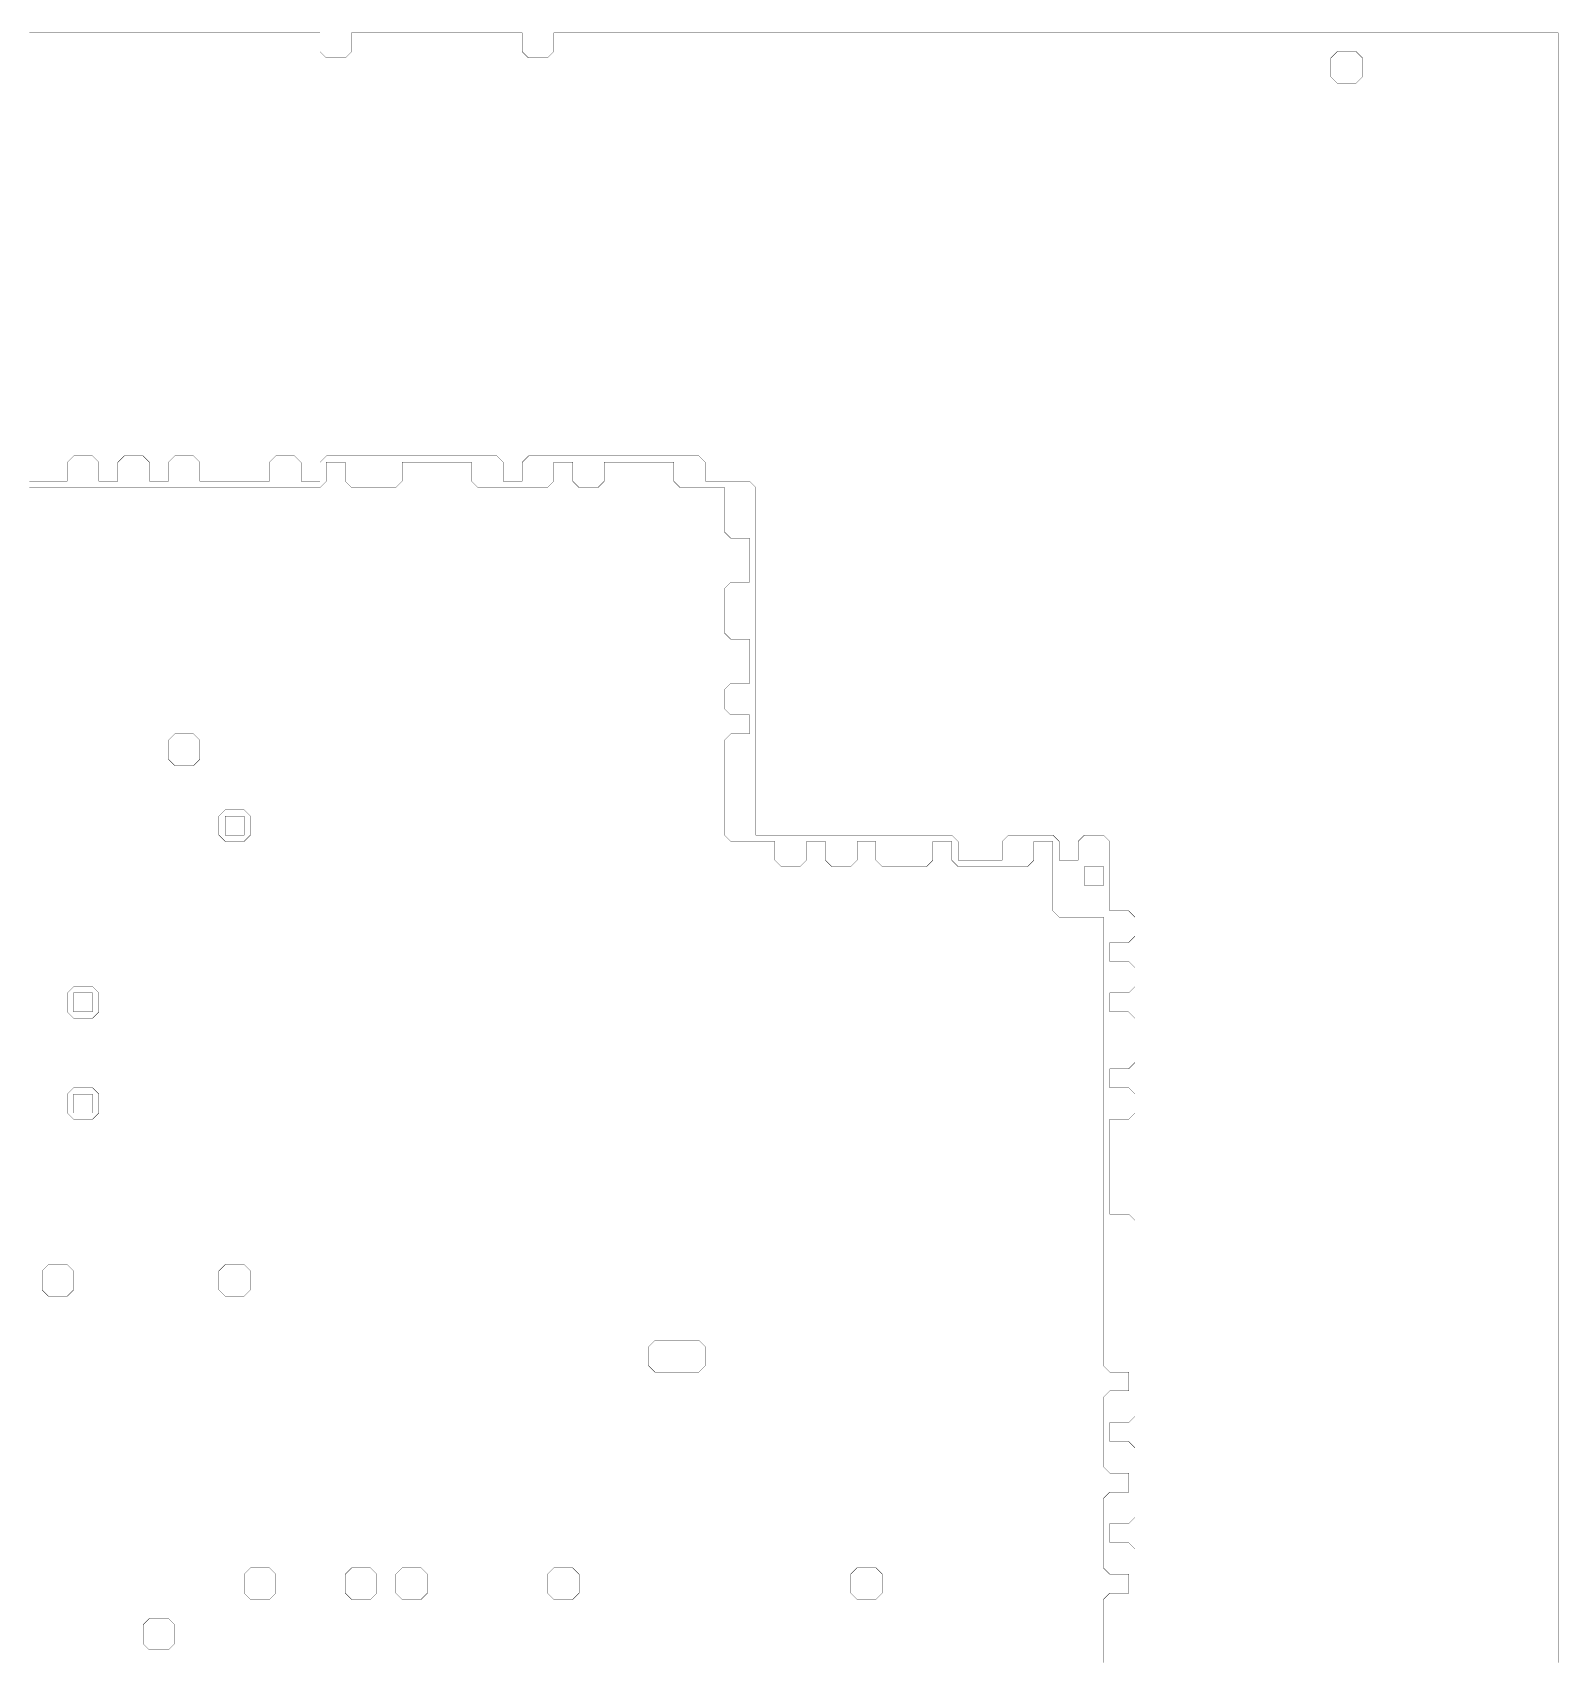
# Model space of a CAD drawing. Header units: metres. Extents: x 0 to 4990, y -4990 to 0.
# Drawn here: x 2632 to 4990, y -2515 to 0 of the extents above; entities that cross this region are included whole.
import ezdxf

# ---------------------------------------------------------------- set-up
doc = ezdxf.new("R2010")
doc.units = ezdxf.units.M
doc.layers.add('conductor', color=1, linetype='Continuous')
doc.layers.add('substrate', color=5, linetype='Continuous')

msp = doc.modelspace()

# ---------------------------------------------------------------- linework, layer by layer
at = {"layer": 'conductor', "const_width": 0.5}
msp.add_lwpolyline([(4287.109375, -2519.53125), (4287.109375, -2509.765625), (4287.109375, -2500), (4287.109375, -2490.234375), (4287.109375, -2480.46875), (4287.109375, -2470.703125), (4287.109375, -2460.9375), (4287.109375, -2451.171875), (4287.109375, -2441.40625), (4287.109375, -2431.640625), (4287.109375, -2421.875), (4296.875, -2412.109375), (4306.640625, -2412.109375), (4316.40625, -2412.109375), (4326.171875, -2412.109375), (4326.171875, -2402.34375), (4326.171875, -2392.578125), (4326.171875, -2382.8125), (4316.40625, -2382.8125), (4306.640625, -2382.8125), (4296.875, -2382.8125), (4287.109375, -2373.046875), (4287.109375, -2363.28125), (4287.109375, -2353.515625), (4287.109375, -2343.75), (4287.109375, -2333.984375), (4287.109375, -2324.21875), (4287.109375, -2314.453125), (4287.109375, -2304.6875), (4287.109375, -2294.921875), (4287.109375, -2285.15625), (4287.109375, -2275.390625), (4287.109375, -2265.625), (4296.875, -2255.859375), (4306.640625, -2255.859375), (4316.40625, -2255.859375), (4326.171875, -2255.859375), (4326.171875, -2246.09375), (4326.171875, -2236.328125), (4326.171875, -2226.5625), (4316.40625, -2226.5625), (4306.640625, -2226.5625), (4296.875, -2226.5625), (4287.109375, -2216.796875), (4287.109375, -2207.03125), (4287.109375, -2197.265625), (4287.109375, -2187.5), (4287.109375, -2177.734375), (4287.109375, -2167.96875), (4287.109375, -2158.203125), (4287.109375, -2148.4375), (4287.109375, -2138.671875), (4287.109375, -2128.90625), (4287.109375, -2119.140625), (4287.109375, -2109.375), (4296.875, -2099.609375), (4306.640625, -2099.609375), (4316.40625, -2099.609375), (4326.171875, -2099.609375), (4326.171875, -2089.84375), (4326.171875, -2080.078125), (4326.171875, -2070.3125), (4316.40625, -2070.3125), (4306.640625, -2070.3125), (4296.875, -2070.3125), (4287.109375, -2060.546875), (4287.109375, -2050.78125), (4287.109375, -2041.015625), (4287.109375, -2031.25), (4287.109375, -2021.484375), (4287.109375, -2011.71875), (4287.109375, -2001.953125), (4287.109375, -1992.1875), (4287.109375, -1982.421875), (4287.109375, -1972.65625), (4287.109375, -1962.890625), (4287.109375, -1953.125), (4287.109375, -1943.359375), (4287.109375, -1933.59375), (4287.109375, -1923.828125), (4287.109375, -1914.0625), (4287.109375, -1904.296875), (4287.109375, -1894.53125), (4287.109375, -1884.765625), (4287.109375, -1875), (4287.109375, -1865.234375), (4287.109375, -1855.46875), (4287.109375, -1845.703125), (4287.109375, -1835.9375), (4287.109375, -1826.171875), (4287.109375, -1816.40625), (4287.109375, -1806.640625), (4287.109375, -1796.875), (4287.109375, -1787.109375), (4287.109375, -1777.34375), (4287.109375, -1767.578125), (4287.109375, -1757.8125), (4287.109375, -1748.046875), (4287.109375, -1738.28125), (4287.109375, -1728.515625), (4287.109375, -1718.75), (4287.109375, -1708.984375), (4287.109375, -1699.21875), (4287.109375, -1689.453125), (4287.109375, -1679.6875), (4287.109375, -1669.921875), (4287.109375, -1660.15625), (4287.109375, -1650.390625), (4287.109375, -1640.625), (4287.109375, -1630.859375), (4287.109375, -1621.09375), (4287.109375, -1611.328125), (4287.109375, -1601.5625), (4287.109375, -1591.796875), (4287.109375, -1582.03125), (4287.109375, -1572.265625), (4287.109375, -1562.5), (4287.109375, -1552.734375), (4287.109375, -1542.96875), (4287.109375, -1533.203125), (4287.109375, -1523.4375), (4287.109375, -1513.671875), (4287.109375, -1503.90625), (4287.109375, -1494.140625), (4287.109375, -1484.375), (4287.109375, -1474.609375), (4287.109375, -1464.84375), (4287.109375, -1455.078125), (4287.109375, -1445.3125), (4287.109375, -1435.546875), (4287.109375, -1425.78125), (4287.109375, -1416.015625), (4287.109375, -1406.25), (4287.109375, -1396.484375), (4287.109375, -1386.71875), (4287.109375, -1376.953125), (4287.109375, -1367.1875), (4277.34375, -1367.1875), (4267.578125, -1367.1875), (4257.8125, -1367.1875), (4248.046875, -1367.1875), (4238.28125, -1367.1875), (4228.515625, -1367.1875), (4218.75, -1367.1875), (4208.984375, -1357.421875), (4208.984375, -1347.65625), (4208.984375, -1337.890625), (4208.984375, -1328.125), (4208.984375, -1318.359375), (4208.984375, -1308.59375), (4208.984375, -1298.828125), (4208.984375, -1289.0625), (4208.984375, -1279.296875), (4208.984375, -1269.53125), (4208.984375, -1259.765625), (4208.984375, -1250), (4199.21875, -1250), (4189.453125, -1250), (4179.6875, -1250), (4179.6875, -1259.765625), (4179.6875, -1269.53125), (4179.6875, -1279.296875), (4169.921875, -1289.0625), (4160.15625, -1289.0625), (4150.390625, -1289.0625), (4140.625, -1289.0625), (4130.859375, -1289.0625), (4121.09375, -1289.0625), (4111.328125, -1289.0625), (4101.5625, -1289.0625), (4091.796875, -1289.0625), (4082.03125, -1289.0625), (4072.265625, -1289.0625), (4062.5, -1289.0625), (4052.734375, -1279.296875), (4052.734375, -1269.53125), (4052.734375, -1259.765625), (4052.734375, -1250), (4042.96875, -1250), (4033.203125, -1250), (4023.4375, -1250), (4023.4375, -1259.765625), (4023.4375, -1269.53125), (4023.4375, -1279.296875), (4013.671875, -1289.0625), (4003.90625, -1289.0625), (3994.140625, -1289.0625), (3984.375, -1289.0625), (3974.609375, -1289.0625), (3964.84375, -1289.0625), (3955.078125, -1289.0625), (3945.3125, -1289.0625), (3935.546875, -1279.296875), (3935.546875, -1269.53125), (3935.546875, -1259.765625), (3935.546875, -1250), (3925.78125, -1250), (3916.015625, -1250), (3906.25, -1250), (3906.25, -1259.765625), (3906.25, -1269.53125), (3906.25, -1279.296875), (3896.484375, -1289.0625), (3886.71875, -1289.0625), (3876.953125, -1289.0625), (3867.1875, -1289.0625), (3857.421875, -1279.296875), (3857.421875, -1269.53125), (3857.421875, -1259.765625), (3857.421875, -1250), (3847.65625, -1250), (3837.890625, -1250), (3828.125, -1250), (3828.125, -1259.765625), (3828.125, -1269.53125), (3828.125, -1279.296875), (3818.359375, -1289.0625), (3808.59375, -1289.0625), (3798.828125, -1289.0625), (3789.0625, -1289.0625), (3779.296875, -1279.296875), (3779.296875, -1269.53125), (3779.296875, -1259.765625), (3779.296875, -1250), (3769.53125, -1250), (3759.765625, -1250), (3750, -1250), (3740.234375, -1250), (3730.46875, -1250), (3720.703125, -1250), (3710.9375, -1250), (3701.171875, -1240.234375), (3701.171875, -1230.46875), (3701.171875, -1220.703125), (3701.171875, -1210.9375), (3701.171875, -1201.171875), (3701.171875, -1191.40625), (3701.171875, -1181.640625), (3701.171875, -1171.875), (3701.171875, -1162.109375), (3701.171875, -1152.34375), (3701.171875, -1142.578125), (3701.171875, -1132.8125), (3701.171875, -1123.046875), (3701.171875, -1113.28125), (3701.171875, -1103.515625), (3701.171875, -1093.75), (3710.9375, -1083.984375), (3720.703125, -1083.984375), (3730.46875, -1083.984375), (3740.234375, -1083.984375), (3740.234375, -1074.21875), (3740.234375, -1064.453125), (3740.234375, -1054.6875), (3730.46875, -1054.6875), (3720.703125, -1054.6875), (3710.9375, -1054.6875), (3701.171875, -1044.921875), (3701.171875, -1035.15625), (3701.171875, -1025.390625), (3701.171875, -1015.625), (3710.9375, -1005.859375), (3720.703125, -1005.859375), (3730.46875, -1005.859375), (3740.234375, -1005.859375), (3740.234375, -996.09375), (3740.234375, -986.328125), (3740.234375, -976.5625), (3740.234375, -966.796875), (3740.234375, -957.03125), (3740.234375, -947.265625), (3740.234375, -937.5), (3730.46875, -937.5), (3720.703125, -937.5), (3710.9375, -937.5), (3701.171875, -927.734375), (3701.171875, -917.96875), (3701.171875, -908.203125), (3701.171875, -898.4375), (3701.171875, -888.671875), (3701.171875, -878.90625), (3701.171875, -869.140625), (3701.171875, -859.375), (3710.9375, -849.609375), (3720.703125, -849.609375), (3730.46875, -849.609375), (3740.234375, -849.609375), (3740.234375, -839.84375), (3740.234375, -830.078125), (3740.234375, -820.3125), (3740.234375, -810.546875), (3740.234375, -800.78125), (3740.234375, -791.015625), (3740.234375, -781.25), (3730.46875, -781.25), (3720.703125, -781.25), (3710.9375, -781.25), (3701.171875, -771.484375), (3701.171875, -761.71875), (3701.171875, -751.953125), (3701.171875, -742.1875), (3701.171875, -732.421875), (3701.171875, -722.65625), (3701.171875, -712.890625), (3701.171875, -703.125), (3691.40625, -703.125), (3681.640625, -703.125), (3671.875, -703.125), (3662.109375, -703.125), (3652.34375, -703.125), (3642.578125, -703.125), (3632.8125, -703.125), (3623.046875, -693.359375), (3623.046875, -683.59375), (3623.046875, -673.828125), (3623.046875, -664.0625), (3613.28125, -664.0625), (3603.515625, -664.0625), (3593.75, -664.0625), (3583.984375, -664.0625), (3574.21875, -664.0625), (3564.453125, -664.0625), (3554.6875, -664.0625), (3544.921875, -664.0625), (3535.15625, -664.0625), (3525.390625, -664.0625), (3515.625, -664.0625), (3515.625, -673.828125), (3515.625, -683.59375), (3515.625, -693.359375), (3505.859375, -703.125), (3496.09375, -703.125), (3486.328125, -703.125), (3476.5625, -703.125), (3466.796875, -693.359375), (3466.796875, -683.59375), (3466.796875, -673.828125), (3466.796875, -664.0625), (3457.03125, -664.0625), (3447.265625, -664.0625), (3437.5, -664.0625), (3437.5, -673.828125), (3437.5, -683.59375), (3437.5, -693.359375), (3427.734375, -703.125), (3417.96875, -703.125), (3408.203125, -703.125), (3398.4375, -703.125), (3388.671875, -703.125), (3378.90625, -703.125), (3369.140625, -703.125), (3359.375, -703.125), (3349.609375, -703.125), (3339.84375, -703.125), (3330.078125, -703.125), (3320.3125, -703.125), (3310.546875, -693.359375), (3310.546875, -683.59375), (3310.546875, -673.828125), (3310.546875, -664.0625), (3300.78125, -664.0625), (3291.015625, -664.0625), (3281.25, -664.0625), (3271.484375, -664.0625), (3261.71875, -664.0625), (3251.953125, -664.0625), (3242.1875, -664.0625), (3232.421875, -664.0625), (3222.65625, -664.0625), (3212.890625, -664.0625), (3203.125, -664.0625), (3203.125, -673.828125), (3203.125, -683.59375), (3203.125, -693.359375), (3193.359375, -703.125), (3183.59375, -703.125), (3173.828125, -703.125), (3164.0625, -703.125), (3154.296875, -703.125), (3144.53125, -703.125), (3134.765625, -703.125), (3125, -703.125), (3115.234375, -693.359375), (3115.234375, -683.59375), (3115.234375, -673.828125), (3115.234375, -664.0625), (3105.46875, -664.0625), (3095.703125, -664.0625), (3085.9375, -664.0625), (3085.9375, -673.828125), (3085.9375, -683.59375), (3085.9375, -693.359375), (3076.171875, -703.125), (3066.40625, -703.125), (3056.640625, -703.125), (3046.875, -703.125), (3037.109375, -703.125), (3027.34375, -703.125), (3017.578125, -703.125), (3007.8125, -703.125), (2998.046875, -703.125), (2988.28125, -703.125), (2978.515625, -703.125), (2968.75, -703.125), (2958.984375, -703.125), (2949.21875, -703.125), (2939.453125, -703.125), (2929.6875, -703.125), (2919.921875, -703.125), (2910.15625, -703.125), (2900.390625, -703.125), (2890.625, -703.125), (2880.859375, -703.125), (2871.09375, -703.125), (2861.328125, -703.125), (2851.5625, -703.125), (2841.796875, -703.125), (2832.03125, -703.125), (2822.265625, -703.125), (2812.5, -703.125), (2802.734375, -703.125), (2792.96875, -703.125), (2783.203125, -703.125), (2773.4375, -703.125), (2763.671875, -703.125), (2753.90625, -703.125), (2744.140625, -703.125), (2734.375, -703.125), (2724.609375, -703.125), (2714.84375, -703.125), (2705.078125, -703.125), (2695.3125, -703.125), (2685.546875, -703.125), (2675.78125, -703.125), (2666.015625, -703.125), (2656.25, -703.125), (2646.484375, -703.125), (2636.71875, -703.125), (2626.953125, -703.125)], dxfattribs=at)
for points in [[(2841.796875, -1093.75), (2851.5625, -1083.984375), (2861.328125, -1083.984375), (2871.09375, -1083.984375), (2880.859375, -1083.984375), (2890.625, -1093.75), (2890.625, -1103.515625), (2890.625, -1113.28125), (2890.625, -1123.046875), (2880.859375, -1132.8125), (2871.09375, -1132.8125), (2861.328125, -1132.8125), (2851.5625, -1132.8125), (2841.796875, -1123.046875), (2841.796875, -1113.28125), (2841.796875, -1103.515625)], [(2919.921875, -1210.9375), (2929.6875, -1201.171875), (2939.453125, -1201.171875), (2949.21875, -1201.171875), (2958.984375, -1201.171875), (2968.75, -1210.9375), (2968.75, -1220.703125), (2968.75, -1230.46875), (2968.75, -1240.234375), (2958.984375, -1250), (2949.21875, -1250), (2939.453125, -1250), (2929.6875, -1250), (2919.921875, -1240.234375), (2919.921875, -1230.46875), (2919.921875, -1220.703125)], [(4257.8125, -1289.0625), (4257.8125, -1298.828125), (4257.8125, -1308.59375), (4257.8125, -1318.359375), (4267.578125, -1318.359375), (4277.34375, -1318.359375), (4287.109375, -1318.359375), (4287.109375, -1308.59375), (4287.109375, -1298.828125), (4287.109375, -1289.0625), (4277.34375, -1289.0625), (4267.578125, -1289.0625)], [(2685.546875, -1484.375), (2695.3125, -1474.609375), (2705.078125, -1474.609375), (2714.84375, -1474.609375), (2724.609375, -1474.609375), (2734.375, -1484.375), (2734.375, -1494.140625), (2734.375, -1503.90625), (2734.375, -1513.671875), (2724.609375, -1523.4375), (2714.84375, -1523.4375), (2705.078125, -1523.4375), (2695.3125, -1523.4375), (2685.546875, -1513.671875), (2685.546875, -1503.90625), (2685.546875, -1494.140625)], [(2685.546875, -1640.625), (2695.3125, -1630.859375), (2705.078125, -1630.859375), (2714.84375, -1630.859375), (2724.609375, -1630.859375), (2734.375, -1640.625), (2734.375, -1650.390625), (2734.375, -1660.15625), (2734.375, -1669.921875), (2724.609375, -1679.6875), (2714.84375, -1679.6875), (2705.078125, -1679.6875), (2695.3125, -1679.6875), (2685.546875, -1669.921875), (2685.546875, -1660.15625), (2685.546875, -1650.390625)], [(2646.484375, -1914.0625), (2656.25, -1904.296875), (2666.015625, -1904.296875), (2675.78125, -1904.296875), (2685.546875, -1904.296875), (2695.3125, -1914.0625), (2695.3125, -1923.828125), (2695.3125, -1933.59375), (2695.3125, -1943.359375), (2685.546875, -1953.125), (2675.78125, -1953.125), (2666.015625, -1953.125), (2656.25, -1953.125), (2646.484375, -1943.359375), (2646.484375, -1933.59375), (2646.484375, -1923.828125)], [(2919.921875, -1914.0625), (2929.6875, -1904.296875), (2939.453125, -1904.296875), (2949.21875, -1904.296875), (2958.984375, -1904.296875), (2968.75, -1914.0625), (2968.75, -1923.828125), (2968.75, -1933.59375), (2968.75, -1943.359375), (2958.984375, -1953.125), (2949.21875, -1953.125), (2939.453125, -1953.125), (2929.6875, -1953.125), (2919.921875, -1943.359375), (2919.921875, -1933.59375), (2919.921875, -1923.828125)], [(3583.984375, -2031.25), (3593.75, -2021.484375), (3603.515625, -2021.484375), (3613.28125, -2021.484375), (3623.046875, -2021.484375), (3632.8125, -2021.484375), (3642.578125, -2021.484375), (3652.34375, -2021.484375), (3662.109375, -2021.484375), (3671.875, -2031.25), (3671.875, -2041.015625), (3671.875, -2050.78125), (3671.875, -2060.546875), (3662.109375, -2070.3125), (3652.34375, -2070.3125), (3642.578125, -2070.3125), (3632.8125, -2070.3125), (3623.046875, -2070.3125), (3613.28125, -2070.3125), (3603.515625, -2070.3125), (3593.75, -2070.3125), (3583.984375, -2060.546875), (3583.984375, -2050.78125), (3583.984375, -2041.015625)], [(2958.984375, -2382.8125), (2968.75, -2373.046875), (2978.515625, -2373.046875), (2988.28125, -2373.046875), (2998.046875, -2373.046875), (3007.8125, -2382.8125), (3007.8125, -2392.578125), (3007.8125, -2402.34375), (3007.8125, -2412.109375), (2998.046875, -2421.875), (2988.28125, -2421.875), (2978.515625, -2421.875), (2968.75, -2421.875), (2958.984375, -2412.109375), (2958.984375, -2402.34375), (2958.984375, -2392.578125)], [(3115.234375, -2382.8125), (3125, -2373.046875), (3134.765625, -2373.046875), (3144.53125, -2373.046875), (3154.296875, -2373.046875), (3164.0625, -2382.8125), (3164.0625, -2392.578125), (3164.0625, -2402.34375), (3164.0625, -2412.109375), (3154.296875, -2421.875), (3144.53125, -2421.875), (3134.765625, -2421.875), (3125, -2421.875), (3115.234375, -2412.109375), (3115.234375, -2402.34375), (3115.234375, -2392.578125)], [(3193.359375, -2382.8125), (3203.125, -2373.046875), (3212.890625, -2373.046875), (3222.65625, -2373.046875), (3232.421875, -2373.046875), (3242.1875, -2382.8125), (3242.1875, -2392.578125), (3242.1875, -2402.34375), (3242.1875, -2412.109375), (3232.421875, -2421.875), (3222.65625, -2421.875), (3212.890625, -2421.875), (3203.125, -2421.875), (3193.359375, -2412.109375), (3193.359375, -2402.34375), (3193.359375, -2392.578125)], [(3427.734375, -2382.8125), (3437.5, -2373.046875), (3447.265625, -2373.046875), (3457.03125, -2373.046875), (3466.796875, -2373.046875), (3476.5625, -2382.8125), (3476.5625, -2392.578125), (3476.5625, -2402.34375), (3476.5625, -2412.109375), (3466.796875, -2421.875), (3457.03125, -2421.875), (3447.265625, -2421.875), (3437.5, -2421.875), (3427.734375, -2412.109375), (3427.734375, -2402.34375), (3427.734375, -2392.578125)], [(3896.484375, -2382.8125), (3906.25, -2373.046875), (3916.015625, -2373.046875), (3925.78125, -2373.046875), (3935.546875, -2373.046875), (3945.3125, -2382.8125), (3945.3125, -2392.578125), (3945.3125, -2402.34375), (3945.3125, -2412.109375), (3935.546875, -2421.875), (3925.78125, -2421.875), (3916.015625, -2421.875), (3906.25, -2421.875), (3896.484375, -2412.109375), (3896.484375, -2402.34375), (3896.484375, -2392.578125)], [(2802.734375, -2460.9375), (2812.5, -2451.171875), (2822.265625, -2451.171875), (2832.03125, -2451.171875), (2841.796875, -2451.171875), (2851.5625, -2460.9375), (2851.5625, -2470.703125), (2851.5625, -2480.46875), (2851.5625, -2490.234375), (2841.796875, -2500), (2832.03125, -2500), (2822.265625, -2500), (2812.5, -2500), (2802.734375, -2490.234375), (2802.734375, -2480.46875), (2802.734375, -2470.703125)]]:
    msp.add_lwpolyline(points, close=True, dxfattribs=at)
at = {"layer": 'substrate', "const_width": 0.5}
for points in [[(4990.234375, -2519.53125), (4990.234375, -2509.765625), (4990.234375, -2500), (4990.234375, -2490.234375), (4990.234375, -2480.46875), (4990.234375, -2470.703125), (4990.234375, -2460.9375), (4990.234375, -2451.171875), (4990.234375, -2441.40625), (4990.234375, -2431.640625), (4990.234375, -2421.875), (4990.234375, -2412.109375), (4990.234375, -2402.34375), (4990.234375, -2392.578125), (4990.234375, -2382.8125), (4990.234375, -2373.046875), (4990.234375, -2363.28125), (4990.234375, -2353.515625), (4990.234375, -2343.75), (4990.234375, -2333.984375), (4990.234375, -2324.21875), (4990.234375, -2314.453125), (4990.234375, -2304.6875), (4990.234375, -2294.921875), (4990.234375, -2285.15625), (4990.234375, -2275.390625), (4990.234375, -2265.625), (4990.234375, -2255.859375), (4990.234375, -2246.09375), (4990.234375, -2236.328125), (4990.234375, -2226.5625), (4990.234375, -2216.796875), (4990.234375, -2207.03125), (4990.234375, -2197.265625), (4990.234375, -2187.5), (4990.234375, -2177.734375), (4990.234375, -2167.96875), (4990.234375, -2158.203125), (4990.234375, -2148.4375), (4990.234375, -2138.671875), (4990.234375, -2128.90625), (4990.234375, -2119.140625), (4990.234375, -2109.375), (4990.234375, -2099.609375), (4990.234375, -2089.84375), (4990.234375, -2080.078125), (4990.234375, -2070.3125), (4990.234375, -2060.546875), (4990.234375, -2050.78125), (4990.234375, -2041.015625), (4990.234375, -2031.25), (4990.234375, -2021.484375), (4990.234375, -2011.71875), (4990.234375, -2001.953125), (4990.234375, -1992.1875), (4990.234375, -1982.421875), (4990.234375, -1972.65625), (4990.234375, -1962.890625), (4990.234375, -1953.125), (4990.234375, -1943.359375), (4990.234375, -1933.59375), (4990.234375, -1923.828125), (4990.234375, -1914.0625), (4990.234375, -1904.296875), (4990.234375, -1894.53125), (4990.234375, -1884.765625), (4990.234375, -1875), (4990.234375, -1865.234375), (4990.234375, -1855.46875), (4990.234375, -1845.703125), (4990.234375, -1835.9375), (4990.234375, -1826.171875), (4990.234375, -1816.40625), (4990.234375, -1806.640625), (4990.234375, -1796.875), (4990.234375, -1787.109375), (4990.234375, -1777.34375), (4990.234375, -1767.578125), (4990.234375, -1757.8125), (4990.234375, -1748.046875), (4990.234375, -1738.28125), (4990.234375, -1728.515625), (4990.234375, -1718.75), (4990.234375, -1708.984375), (4990.234375, -1699.21875), (4990.234375, -1689.453125), (4990.234375, -1679.6875), (4990.234375, -1669.921875), (4990.234375, -1660.15625), (4990.234375, -1650.390625), (4990.234375, -1640.625), (4990.234375, -1630.859375), (4990.234375, -1621.09375), (4990.234375, -1611.328125), (4990.234375, -1601.5625), (4990.234375, -1591.796875), (4990.234375, -1582.03125), (4990.234375, -1572.265625), (4990.234375, -1562.5), (4990.234375, -1552.734375), (4990.234375, -1542.96875), (4990.234375, -1533.203125), (4990.234375, -1523.4375), (4990.234375, -1513.671875), (4990.234375, -1503.90625), (4990.234375, -1494.140625), (4990.234375, -1484.375), (4990.234375, -1474.609375), (4990.234375, -1464.84375), (4990.234375, -1455.078125), (4990.234375, -1445.3125), (4990.234375, -1435.546875), (4990.234375, -1425.78125), (4990.234375, -1416.015625), (4990.234375, -1406.25), (4990.234375, -1396.484375), (4990.234375, -1386.71875), (4990.234375, -1376.953125), (4990.234375, -1367.1875), (4990.234375, -1357.421875), (4990.234375, -1347.65625), (4990.234375, -1337.890625), (4990.234375, -1328.125), (4990.234375, -1318.359375), (4990.234375, -1308.59375), (4990.234375, -1298.828125), (4990.234375, -1289.0625), (4990.234375, -1279.296875), (4990.234375, -1269.53125), (4990.234375, -1259.765625), (4990.234375, -1250), (4990.234375, -1240.234375), (4990.234375, -1230.46875), (4990.234375, -1220.703125), (4990.234375, -1210.9375), (4990.234375, -1201.171875), (4990.234375, -1191.40625), (4990.234375, -1181.640625), (4990.234375, -1171.875), (4990.234375, -1162.109375), (4990.234375, -1152.34375), (4990.234375, -1142.578125), (4990.234375, -1132.8125), (4990.234375, -1123.046875), (4990.234375, -1113.28125), (4990.234375, -1103.515625), (4990.234375, -1093.75), (4990.234375, -1083.984375), (4990.234375, -1074.21875), (4990.234375, -1064.453125), (4990.234375, -1054.6875), (4990.234375, -1044.921875), (4990.234375, -1035.15625), (4990.234375, -1025.390625), (4990.234375, -1015.625), (4990.234375, -1005.859375), (4990.234375, -996.09375), (4990.234375, -986.328125), (4990.234375, -976.5625), (4990.234375, -966.796875), (4990.234375, -957.03125), (4990.234375, -947.265625), (4990.234375, -937.5), (4990.234375, -927.734375), (4990.234375, -917.96875), (4990.234375, -908.203125), (4990.234375, -898.4375), (4990.234375, -888.671875), (4990.234375, -878.90625), (4990.234375, -869.140625), (4990.234375, -859.375), (4990.234375, -849.609375), (4990.234375, -839.84375), (4990.234375, -830.078125), (4990.234375, -820.3125), (4990.234375, -810.546875), (4990.234375, -800.78125), (4990.234375, -791.015625), (4990.234375, -781.25), (4990.234375, -771.484375), (4990.234375, -761.71875), (4990.234375, -751.953125), (4990.234375, -742.1875), (4990.234375, -732.421875), (4990.234375, -722.65625), (4990.234375, -712.890625), (4990.234375, -703.125), (4990.234375, -693.359375), (4990.234375, -683.59375), (4990.234375, -673.828125), (4990.234375, -664.0625), (4990.234375, -654.296875), (4990.234375, -644.53125), (4990.234375, -634.765625), (4990.234375, -625), (4990.234375, -615.234375), (4990.234375, -605.46875), (4990.234375, -595.703125), (4990.234375, -585.9375), (4990.234375, -576.171875), (4990.234375, -566.40625), (4990.234375, -556.640625), (4990.234375, -546.875), (4990.234375, -537.109375), (4990.234375, -527.34375), (4990.234375, -517.578125), (4990.234375, -507.8125), (4990.234375, -498.046875), (4990.234375, -488.28125), (4990.234375, -478.515625), (4990.234375, -468.75), (4990.234375, -458.984375), (4990.234375, -449.21875), (4990.234375, -439.453125), (4990.234375, -429.6875), (4990.234375, -419.921875), (4990.234375, -410.15625), (4990.234375, -400.390625), (4990.234375, -390.625), (4990.234375, -380.859375), (4990.234375, -371.09375), (4990.234375, -361.328125), (4990.234375, -351.5625), (4990.234375, -341.796875), (4990.234375, -332.03125), (4990.234375, -322.265625), (4990.234375, -312.5), (4990.234375, -302.734375), (4990.234375, -292.96875), (4990.234375, -283.203125), (4990.234375, -273.4375), (4990.234375, -263.671875), (4990.234375, -253.90625), (4990.234375, -244.140625), (4990.234375, -234.375), (4990.234375, -224.609375), (4990.234375, -214.84375), (4990.234375, -205.078125), (4990.234375, -195.3125), (4990.234375, -185.546875), (4990.234375, -175.78125), (4990.234375, -166.015625), (4990.234375, -156.25), (4990.234375, -146.484375), (4990.234375, -136.71875), (4990.234375, -126.953125), (4990.234375, -117.1875), (4990.234375, -107.421875), (4990.234375, -97.65625), (4990.234375, -87.890625), (4990.234375, -78.125), (4990.234375, -68.359375), (4990.234375, -58.59375), (4990.234375, -48.828125), (4990.234375, -39.0625), (4990.234375, -29.296875), (4990.234375, -19.53125), (4990.234375, -9.765625), (4990.234375, 0), (4980.46875, 0), (4970.703125, 0), (4960.9375, 0), (4951.171875, 0), (4941.40625, 0), (4931.640625, 0), (4921.875, 0), (4912.109375, 0), (4902.34375, 0), (4892.578125, 0), (4882.8125, 0), (4873.046875, 0), (4863.28125, 0), (4853.515625, 0), (4843.75, 0), (4833.984375, 0), (4824.21875, 0), (4814.453125, 0), (4804.6875, 0), (4794.921875, 0), (4785.15625, 0), (4775.390625, 0), (4765.625, 0), (4755.859375, 0), (4746.09375, 0), (4736.328125, 0), (4726.5625, 0), (4716.796875, 0), (4707.03125, 0), (4697.265625, 0), (4687.5, 0), (4677.734375, 0), (4667.96875, 0), (4658.203125, 0), (4648.4375, 0), (4638.671875, 0), (4628.90625, 0), (4619.140625, 0), (4609.375, 0), (4599.609375, 0), (4589.84375, 0), (4580.078125, 0), (4570.3125, 0), (4560.546875, 0), (4550.78125, 0), (4541.015625, 0), (4531.25, 0), (4521.484375, 0), (4511.71875, 0), (4501.953125, 0), (4492.1875, 0), (4482.421875, 0), (4472.65625, 0), (4462.890625, 0), (4453.125, 0), (4443.359375, 0), (4433.59375, 0), (4423.828125, 0), (4414.0625, 0), (4404.296875, 0), (4394.53125, 0), (4384.765625, 0), (4375, 0), (4365.234375, 0), (4355.46875, 0), (4345.703125, 0), (4335.9375, 0), (4326.171875, 0), (4316.40625, 0), (4306.640625, 0), (4296.875, 0), (4287.109375, 0), (4277.34375, 0), (4267.578125, 0), (4257.8125, 0), (4248.046875, 0), (4238.28125, 0), (4228.515625, 0), (4218.75, 0), (4208.984375, 0), (4199.21875, 0), (4189.453125, 0), (4179.6875, 0), (4169.921875, 0), (4160.15625, 0), (4150.390625, 0), (4140.625, 0), (4130.859375, 0), (4121.09375, 0), (4111.328125, 0), (4101.5625, 0), (4091.796875, 0), (4082.03125, 0), (4072.265625, 0), (4062.5, 0), (4052.734375, 0), (4042.96875, 0), (4033.203125, 0), (4023.4375, 0), (4013.671875, 0), (4003.90625, 0), (3994.140625, 0), (3984.375, 0), (3974.609375, 0), (3964.84375, 0), (3955.078125, 0), (3945.3125, 0), (3935.546875, 0), (3925.78125, 0), (3916.015625, 0), (3906.25, 0), (3896.484375, 0), (3886.71875, 0), (3876.953125, 0), (3867.1875, 0), (3857.421875, 0), (3847.65625, 0), (3837.890625, 0), (3828.125, 0), (3818.359375, 0), (3808.59375, 0), (3798.828125, 0), (3789.0625, 0), (3779.296875, 0), (3769.53125, 0), (3759.765625, 0), (3750, 0), (3740.234375, 0), (3730.46875, 0), (3720.703125, 0), (3710.9375, 0), (3701.171875, 0), (3691.40625, 0), (3681.640625, 0), (3671.875, 0), (3662.109375, 0), (3652.34375, 0), (3642.578125, 0), (3632.8125, 0), (3623.046875, 0), (3613.28125, 0), (3603.515625, 0), (3593.75, 0), (3583.984375, 0), (3574.21875, 0), (3564.453125, 0), (3554.6875, 0), (3544.921875, 0), (3535.15625, 0), (3525.390625, 0), (3515.625, 0), (3505.859375, 0), (3496.09375, 0), (3486.328125, 0), (3476.5625, 0), (3466.796875, 0), (3457.03125, 0), (3447.265625, 0), (3437.5, 0), (3437.5, -9.765625), (3437.5, -19.53125), (3437.5, -29.296875), (3427.734375, -39.0625), (3417.96875, -39.0625), (3408.203125, -39.0625), (3398.4375, -39.0625), (3388.671875, -29.296875), (3388.671875, -19.53125), (3388.671875, -9.765625), (3388.671875, 0), (3378.90625, 0), (3369.140625, 0), (3359.375, 0), (3349.609375, 0), (3339.84375, 0), (3330.078125, 0), (3320.3125, 0), (3310.546875, 0), (3300.78125, 0), (3291.015625, 0), (3281.25, 0), (3271.484375, 0), (3261.71875, 0), (3251.953125, 0), (3242.1875, 0), (3232.421875, 0), (3222.65625, 0), (3212.890625, 0), (3203.125, 0), (3193.359375, 0), (3183.59375, 0), (3173.828125, 0), (3164.0625, 0), (3154.296875, 0), (3144.53125, 0), (3134.765625, 0), (3125, 0), (3125, -9.765625), (3125, -19.53125), (3125, -29.296875), (3115.234375, -39.0625), (3105.46875, -39.0625), (3095.703125, -39.0625), (3085.9375, -39.0625), (3076.171875, -29.296875), (3076.171875, -19.53125), (3076.171875, -9.765625), (3076.171875, 0), (3066.40625, 0), (3056.640625, 0), (3046.875, 0), (3037.109375, 0), (3027.34375, 0), (3017.578125, 0), (3007.8125, 0), (2998.046875, 0), (2988.28125, 0), (2978.515625, 0), (2968.75, 0), (2958.984375, 0), (2949.21875, 0), (2939.453125, 0), (2929.6875, 0), (2919.921875, 0), (2910.15625, 0), (2900.390625, 0), (2890.625, 0), (2880.859375, 0), (2871.09375, 0), (2861.328125, 0), (2851.5625, 0), (2841.796875, 0), (2832.03125, 0), (2822.265625, 0), (2812.5, 0), (2802.734375, 0), (2792.96875, 0), (2783.203125, 0), (2773.4375, 0), (2763.671875, 0), (2753.90625, 0), (2744.140625, 0), (2734.375, 0), (2724.609375, 0), (2714.84375, 0), (2705.078125, 0), (2695.3125, 0), (2685.546875, 0), (2675.78125, 0), (2666.015625, 0), (2656.25, 0), (2646.484375, 0), (2636.71875, 0), (2626.953125, 0)], [(2626.953125, -693.359375), (2636.71875, -693.359375), (2646.484375, -693.359375), (2656.25, -693.359375), (2666.015625, -693.359375), (2675.78125, -693.359375), (2685.546875, -693.359375), (2685.546875, -683.59375), (2685.546875, -673.828125), (2685.546875, -664.0625), (2695.3125, -654.296875), (2705.078125, -654.296875), (2714.84375, -654.296875), (2724.609375, -654.296875), (2734.375, -664.0625), (2734.375, -673.828125), (2734.375, -683.59375), (2734.375, -693.359375), (2744.140625, -693.359375), (2753.90625, -693.359375), (2763.671875, -693.359375), (2763.671875, -683.59375), (2763.671875, -673.828125), (2763.671875, -664.0625), (2773.4375, -654.296875), (2783.203125, -654.296875), (2792.96875, -654.296875), (2802.734375, -654.296875), (2812.5, -664.0625), (2812.5, -673.828125), (2812.5, -683.59375), (2812.5, -693.359375), (2822.265625, -693.359375), (2832.03125, -693.359375), (2841.796875, -693.359375), (2841.796875, -683.59375), (2841.796875, -673.828125), (2841.796875, -664.0625), (2851.5625, -654.296875), (2861.328125, -654.296875), (2871.09375, -654.296875), (2880.859375, -654.296875), (2890.625, -664.0625), (2890.625, -673.828125), (2890.625, -683.59375), (2890.625, -693.359375), (2900.390625, -693.359375), (2910.15625, -693.359375), (2919.921875, -693.359375), (2929.6875, -693.359375), (2939.453125, -693.359375), (2949.21875, -693.359375), (2958.984375, -693.359375), (2968.75, -693.359375), (2978.515625, -693.359375), (2988.28125, -693.359375), (2998.046875, -693.359375), (2998.046875, -683.59375), (2998.046875, -673.828125), (2998.046875, -664.0625), (3007.8125, -654.296875), (3017.578125, -654.296875), (3027.34375, -654.296875), (3037.109375, -654.296875), (3046.875, -664.0625), (3046.875, -673.828125), (3046.875, -683.59375), (3046.875, -693.359375), (3056.640625, -693.359375), (3066.40625, -693.359375), (3076.171875, -693.359375), (3076.171875, -683.59375), (3076.171875, -673.828125), (3076.171875, -664.0625), (3085.9375, -654.296875), (3095.703125, -654.296875), (3105.46875, -654.296875), (3115.234375, -654.296875), (3125, -654.296875), (3134.765625, -654.296875), (3144.53125, -654.296875), (3154.296875, -654.296875), (3164.0625, -654.296875), (3173.828125, -654.296875), (3183.59375, -654.296875), (3193.359375, -654.296875), (3203.125, -654.296875), (3212.890625, -654.296875), (3222.65625, -654.296875), (3232.421875, -654.296875), (3242.1875, -654.296875), (3251.953125, -654.296875), (3261.71875, -654.296875), (3271.484375, -654.296875), (3281.25, -654.296875), (3291.015625, -654.296875), (3300.78125, -654.296875), (3310.546875, -654.296875), (3320.3125, -654.296875), (3330.078125, -654.296875), (3339.84375, -654.296875), (3349.609375, -654.296875), (3359.375, -664.0625), (3359.375, -673.828125), (3359.375, -683.59375), (3359.375, -693.359375), (3369.140625, -693.359375), (3378.90625, -693.359375), (3388.671875, -693.359375), (3388.671875, -683.59375), (3388.671875, -673.828125), (3388.671875, -664.0625), (3398.4375, -654.296875), (3408.203125, -654.296875), (3417.96875, -654.296875), (3427.734375, -654.296875), (3437.5, -654.296875), (3447.265625, -654.296875), (3457.03125, -654.296875), (3466.796875, -654.296875), (3476.5625, -654.296875), (3486.328125, -654.296875), (3496.09375, -654.296875), (3505.859375, -654.296875), (3515.625, -654.296875), (3525.390625, -654.296875), (3535.15625, -654.296875), (3544.921875, -654.296875), (3554.6875, -654.296875), (3564.453125, -654.296875), (3574.21875, -654.296875), (3583.984375, -654.296875), (3593.75, -654.296875), (3603.515625, -654.296875), (3613.28125, -654.296875), (3623.046875, -654.296875), (3632.8125, -654.296875), (3642.578125, -654.296875), (3652.34375, -654.296875), (3662.109375, -654.296875), (3671.875, -664.0625), (3671.875, -673.828125), (3671.875, -683.59375), (3671.875, -693.359375), (3681.640625, -693.359375), (3691.40625, -693.359375), (3701.171875, -693.359375), (3710.9375, -693.359375), (3720.703125, -693.359375), (3730.46875, -693.359375), (3740.234375, -693.359375), (3750, -703.125), (3750, -712.890625), (3750, -722.65625), (3750, -732.421875), (3750, -742.1875), (3750, -751.953125), (3750, -761.71875), (3750, -771.484375), (3750, -781.25), (3750, -791.015625), (3750, -800.78125), (3750, -810.546875), (3750, -820.3125), (3750, -830.078125), (3750, -839.84375), (3750, -849.609375), (3750, -859.375), (3750, -869.140625), (3750, -878.90625), (3750, -888.671875), (3750, -898.4375), (3750, -908.203125), (3750, -917.96875), (3750, -927.734375), (3750, -937.5), (3750, -947.265625), (3750, -957.03125), (3750, -966.796875), (3750, -976.5625), (3750, -986.328125), (3750, -996.09375), (3750, -1005.859375), (3750, -1015.625), (3750, -1025.390625), (3750, -1035.15625), (3750, -1044.921875), (3750, -1054.6875), (3750, -1064.453125), (3750, -1074.21875), (3750, -1083.984375), (3750, -1093.75), (3750, -1103.515625), (3750, -1113.28125), (3750, -1123.046875), (3750, -1132.8125), (3750, -1142.578125), (3750, -1152.34375), (3750, -1162.109375), (3750, -1171.875), (3750, -1181.640625), (3750, -1191.40625), (3750, -1201.171875), (3750, -1210.9375), (3750, -1220.703125), (3750, -1230.46875), (3750, -1240.234375), (3759.765625, -1240.234375), (3769.53125, -1240.234375), (3779.296875, -1240.234375), (3789.0625, -1240.234375), (3798.828125, -1240.234375), (3808.59375, -1240.234375), (3818.359375, -1240.234375), (3828.125, -1240.234375), (3837.890625, -1240.234375), (3847.65625, -1240.234375), (3857.421875, -1240.234375), (3867.1875, -1240.234375), (3876.953125, -1240.234375), (3886.71875, -1240.234375), (3896.484375, -1240.234375), (3906.25, -1240.234375), (3916.015625, -1240.234375), (3925.78125, -1240.234375), (3935.546875, -1240.234375), (3945.3125, -1240.234375), (3955.078125, -1240.234375), (3964.84375, -1240.234375), (3974.609375, -1240.234375), (3984.375, -1240.234375), (3994.140625, -1240.234375), (4003.90625, -1240.234375), (4013.671875, -1240.234375), (4023.4375, -1240.234375), (4033.203125, -1240.234375), (4042.96875, -1240.234375), (4052.734375, -1240.234375), (4062.5, -1250), (4062.5, -1259.765625), (4062.5, -1269.53125), (4062.5, -1279.296875), (4072.265625, -1279.296875), (4082.03125, -1279.296875), (4091.796875, -1279.296875), (4101.5625, -1279.296875), (4111.328125, -1279.296875), (4121.09375, -1279.296875), (4130.859375, -1279.296875), (4130.859375, -1269.53125), (4130.859375, -1259.765625), (4130.859375, -1250), (4140.625, -1240.234375), (4150.390625, -1240.234375), (4160.15625, -1240.234375), (4169.921875, -1240.234375), (4179.6875, -1240.234375), (4189.453125, -1240.234375), (4199.21875, -1240.234375), (4208.984375, -1240.234375), (4218.75, -1250), (4218.75, -1259.765625), (4218.75, -1269.53125), (4218.75, -1279.296875), (4228.515625, -1279.296875), (4238.28125, -1279.296875), (4248.046875, -1279.296875), (4248.046875, -1269.53125), (4248.046875, -1259.765625), (4248.046875, -1250), (4257.8125, -1240.234375), (4267.578125, -1240.234375), (4277.34375, -1240.234375), (4287.109375, -1240.234375), (4296.875, -1250), (4296.875, -1259.765625), (4296.875, -1269.53125), (4296.875, -1279.296875), (4296.875, -1289.0625), (4296.875, -1298.828125), (4296.875, -1308.59375), (4296.875, -1318.359375), (4296.875, -1328.125), (4296.875, -1337.890625), (4296.875, -1347.65625), (4296.875, -1357.421875), (4306.640625, -1357.421875), (4316.40625, -1357.421875), (4326.171875, -1357.421875), (4335.9375, -1367.1875), (4335.9375, -1376.953125), (4335.9375, -1386.71875), (4335.9375, -1396.484375), (4326.171875, -1406.25), (4316.40625, -1406.25), (4306.640625, -1406.25), (4296.875, -1406.25), (4296.875, -1416.015625), (4296.875, -1425.78125), (4296.875, -1435.546875), (4306.640625, -1435.546875), (4316.40625, -1435.546875), (4326.171875, -1435.546875), (4335.9375, -1445.3125), (4335.9375, -1455.078125), (4335.9375, -1464.84375), (4335.9375, -1474.609375), (4326.171875, -1484.375), (4316.40625, -1484.375), (4306.640625, -1484.375), (4296.875, -1484.375), (4296.875, -1494.140625), (4296.875, -1503.90625), (4296.875, -1513.671875), (4306.640625, -1513.671875), (4316.40625, -1513.671875), (4326.171875, -1513.671875), (4335.9375, -1523.4375), (4335.9375, -1533.203125), (4335.9375, -1542.96875), (4335.9375, -1552.734375), (4335.9375, -1562.5), (4335.9375, -1572.265625), (4335.9375, -1582.03125), (4335.9375, -1591.796875), (4326.171875, -1601.5625), (4316.40625, -1601.5625), (4306.640625, -1601.5625), (4296.875, -1601.5625), (4296.875, -1611.328125), (4296.875, -1621.09375), (4296.875, -1630.859375), (4306.640625, -1630.859375), (4316.40625, -1630.859375), (4326.171875, -1630.859375), (4335.9375, -1640.625), (4335.9375, -1650.390625), (4335.9375, -1660.15625), (4335.9375, -1669.921875), (4326.171875, -1679.6875), (4316.40625, -1679.6875), (4306.640625, -1679.6875), (4296.875, -1679.6875), (4296.875, -1689.453125), (4296.875, -1699.21875), (4296.875, -1708.984375), (4296.875, -1718.75), (4296.875, -1728.515625), (4296.875, -1738.28125), (4296.875, -1748.046875), (4296.875, -1757.8125), (4296.875, -1767.578125), (4296.875, -1777.34375), (4296.875, -1787.109375), (4296.875, -1796.875), (4296.875, -1806.640625), (4296.875, -1816.40625), (4296.875, -1826.171875), (4306.640625, -1826.171875), (4316.40625, -1826.171875), (4326.171875, -1826.171875), (4335.9375, -1835.9375), (4335.9375, -1845.703125), (4335.9375, -1855.46875), (4335.9375, -1865.234375), (4335.9375, -1875), (4335.9375, -1884.765625), (4335.9375, -1894.53125), (4335.9375, -1904.296875), (4335.9375, -1914.0625), (4335.9375, -1923.828125), (4335.9375, -1933.59375), (4335.9375, -1943.359375), (4335.9375, -1953.125), (4335.9375, -1962.890625), (4335.9375, -1972.65625), (4335.9375, -1982.421875), (4335.9375, -1992.1875), (4335.9375, -2001.953125), (4335.9375, -2011.71875), (4335.9375, -2021.484375), (4335.9375, -2031.25), (4335.9375, -2041.015625), (4335.9375, -2050.78125), (4335.9375, -2060.546875), (4335.9375, -2070.3125), (4335.9375, -2080.078125), (4335.9375, -2089.84375), (4335.9375, -2099.609375), (4335.9375, -2109.375), (4335.9375, -2119.140625), (4335.9375, -2128.90625), (4335.9375, -2138.671875), (4326.171875, -2148.4375), (4316.40625, -2148.4375), (4306.640625, -2148.4375), (4296.875, -2148.4375), (4296.875, -2158.203125), (4296.875, -2167.96875), (4296.875, -2177.734375), (4306.640625, -2177.734375), (4316.40625, -2177.734375), (4326.171875, -2177.734375), (4335.9375, -2187.5), (4335.9375, -2197.265625), (4335.9375, -2207.03125), (4335.9375, -2216.796875), (4335.9375, -2226.5625), (4335.9375, -2236.328125), (4335.9375, -2246.09375), (4335.9375, -2255.859375), (4335.9375, -2265.625), (4335.9375, -2275.390625), (4335.9375, -2285.15625), (4335.9375, -2294.921875), (4326.171875, -2304.6875), (4316.40625, -2304.6875), (4306.640625, -2304.6875), (4296.875, -2304.6875), (4296.875, -2314.453125), (4296.875, -2324.21875), (4296.875, -2333.984375), (4306.640625, -2333.984375), (4316.40625, -2333.984375), (4326.171875, -2333.984375), (4335.9375, -2343.75), (4335.9375, -2353.515625), (4335.9375, -2363.28125), (4335.9375, -2373.046875), (4335.9375, -2382.8125), (4335.9375, -2392.578125), (4335.9375, -2402.34375), (4335.9375, -2412.109375), (4335.9375, -2421.875), (4335.9375, -2431.640625), (4335.9375, -2441.40625), (4335.9375, -2451.171875), (4335.9375, -2460.9375), (4335.9375, -2470.703125), (4335.9375, -2480.46875), (4335.9375, -2490.234375), (4335.9375, -2500), (4335.9375, -2509.765625), (4335.9375, -2519.53125)]]:
    msp.add_lwpolyline(points, dxfattribs=at)
for points in [[(4638.671875, -39.0625), (4648.4375, -29.296875), (4658.203125, -29.296875), (4667.96875, -29.296875), (4677.734375, -29.296875), (4687.5, -39.0625), (4687.5, -48.828125), (4687.5, -58.59375), (4687.5, -68.359375), (4677.734375, -78.125), (4667.96875, -78.125), (4658.203125, -78.125), (4648.4375, -78.125), (4638.671875, -68.359375), (4638.671875, -58.59375), (4638.671875, -48.828125)], [(2929.6875, -1210.9375), (2929.6875, -1220.703125), (2929.6875, -1230.46875), (2929.6875, -1240.234375), (2939.453125, -1240.234375), (2949.21875, -1240.234375), (2958.984375, -1240.234375), (2958.984375, -1230.46875), (2958.984375, -1220.703125), (2958.984375, -1210.9375), (2949.21875, -1210.9375), (2939.453125, -1210.9375)], [(2695.3125, -1484.375), (2695.3125, -1494.140625), (2695.3125, -1503.90625), (2695.3125, -1513.671875), (2705.078125, -1513.671875), (2714.84375, -1513.671875), (2724.609375, -1513.671875), (2724.609375, -1503.90625), (2724.609375, -1494.140625), (2724.609375, -1484.375), (2714.84375, -1484.375), (2705.078125, -1484.375)], [(2695.3125, -1640.625), (2695.3125, -1650.390625), (2695.3125, -1660.15625), (2695.3125, -1669.921875), (2705.078125, -1669.921875), (2714.84375, -1669.921875), (2724.609375, -1669.921875), (2724.609375, -1660.15625), (2724.609375, -1650.390625), (2724.609375, -1640.625), (2714.84375, -1640.625), (2705.078125, -1640.625)]]:
    msp.add_lwpolyline(points, close=True, dxfattribs=at)

doc.saveas('drawing.dxf')
